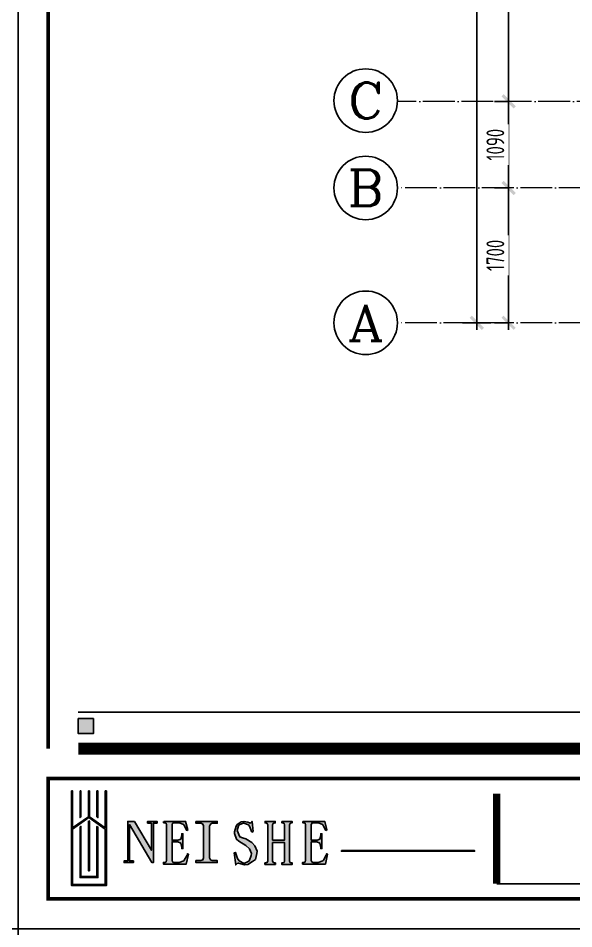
# Model space of a CAD drawing. Header units: inches. Extents: x -50945 to 250244, y -404780 to 18493.
# Drawn here: x 123107 to 130104, y -292400 to -280931 of the extents above; entities that cross this region are included whole.
import ezdxf
from ezdxf.enums import TextEntityAlignment as Align

# ---------------------------------------------------------------- set-up
doc = ezdxf.new("R2010")
doc.units = ezdxf.units.IN
doc.header["$MEASUREMENT"] = 0
doc.linetypes.add('DOTE', pattern=[2.42, 2, -0.2, 0.02, -0.2])
for name, color, linetype in [('15开关布置图-YJ', 2, 'Continuous'), ('AXIS', 1, 'Continuous'), ('AXIS_TEXT', 7, 'Continuous'), ('A图框', 7, 'Continuous'), ('D-ARCHI', 250, 'Continuous'), ('外标注', 50, 'Continuous')]:
    doc.layers.add(name, color=color, linetype=linetype)
doc.styles.add('_TCH_AXIS', font='COMPLEX', dxfattribs={"bigfont": 'GBCBIG'})
doc.styles.add('COMPLEX', font='COMPLEX')
doc.styles.add('HBA-DIMT', font='ARCHS.SHX', dxfattribs={"width": 0.8})
doc.dimstyles.new('HBA_40', dxfattribs={"dimscale": 50, "dimtxt": 2.5, "dimasz": 0.1, "dimexe": 2, "dimexo": 2.5, "dimgap": 0.6, "dimtad": 1, "dimdec": 0, "dimrnd": 5, "dimzin": 0, "dimtxsty": 'HBA-DIMT', "dimblk": 'HBA_DIMENSION_TICK', "dimblk1": 'HBA_DIMENSION_TICK', "dimblk2": 'HBA_DIMENSION_TICK', "dimcen": 0.125, "dimclrd": 44, "dimclre": 44, "dimclrt": 2, "dimadec": 0, "dimazin": 0, "dimtfac": 1, "dimtdec": 0, "dimtix": 1, "dimtmove": 1, "dimatfit": 3, "dimldrblk": 'HBA_Leader_Dot', "dimfxl": 0, "dimtvp": 1, "dimtfill": 1, "dimtolj": 1, "dimtzin": 0, "dimarcsym": 0})

# ---------------------------------------------------------------- blocks, each defined once
blk = doc.blocks.new('HBA_DIMENSION_TICK')
at = {"color": 0, "linetype": 'ByBlock'}
for p, q in [((-10, 0), (0, 0)), ((0, 0), (10, 0))]:
    blk.add_line(p, q, dxfattribs=at)
at = {"color": 50, "linetype": 'ByBlock'}
blk.add_solid([(-10, -7), (-7, -10), (7, 10), (10, 7)], dxfattribs=at)
blk = doc.blocks.new('*D365')
at = {"layer": 'Defpoints', "color": 0, "transparency": 16777216}
for p in [(129283, -283069), (129484, -283069), (129484, -284767)]:
    blk.add_point(p, dxfattribs=at)
at = {"layer": '外标注', "color": 44, "lineweight": -2, "transparency": 16777216}
for p, q in [((129283, -283069), (129103, -283069)), ((129283, -284758), (129283, -283078)), ((129283, -284767), (129103, -284767))]:
    blk.add_line(p, q, dxfattribs=at)
at = {"layer": '外标注', "color": 44, "lineweight": -2, "transparency": 16777216, "xscale": 9, "yscale": 9, "zscale": 9}
for p, rotation in [((129283, -283069), 90), ((129283, -284767), 270)]:
    blk.add_blockref('HBA_DIMENSION_TICK', p, dxfattribs=dict(at, rotation=rotation))
at = {"layer": '外标注', "color": 2, "transparency": 16777216, "insert": (129116, -283918), "char_height": 225, "attachment_point": 5, "rotation": 90, "style": 'HBA-DIMT', "bg_fill": 3, "box_fill_scale": 1.25, "bg_fill_color": 256, "bg_fill_true_color": 13158600, "bg_fill_transparency": 0}
blk.add_mtext('\\A1;1700', dxfattribs=at)
blk = doc.blocks.new('HBA_Leader_Dot')
at = {"color": 0, "linetype": 'ByBlock'}
blk.add_line((-5, 0), (-10, 0), dxfattribs=at)
at = {"color": 0, "linetype": 'ByBlock', "const_width": 5}
blk.add_lwpolyline([(-2.5, 0, 1), (2.5, 0, 1)], format="xyb", close=True, dxfattribs=at)
blk = doc.blocks.new('*D366')
at = {"layer": 'Defpoints', "color": 0, "transparency": 16777216}
for p in [(129283, -281979), (129484, -281979), (129484, -283069)]:
    blk.add_point(p, dxfattribs=at)
at = {"layer": '外标注', "color": 44, "lineweight": -2, "transparency": 16777216}
for p, q in [((129283, -281979), (129103, -281979)), ((129283, -283060), (129283, -281988)), ((129283, -283069), (129103, -283069))]:
    blk.add_line(p, q, dxfattribs=at)
at = {"layer": '外标注', "color": 44, "lineweight": -2, "transparency": 16777216, "xscale": 9, "yscale": 9, "zscale": 9}
for p, rotation in [((129283, -281979), 90), ((129283, -283069), 270)]:
    blk.add_blockref('HBA_DIMENSION_TICK', p, dxfattribs=dict(at, rotation=rotation))
at = {"layer": '外标注', "color": 2, "transparency": 16777216, "insert": (129116, -282524), "char_height": 225, "attachment_point": 5, "rotation": 90, "style": 'HBA-DIMT', "bg_fill": 3, "box_fill_scale": 1.25, "bg_fill_color": 256, "bg_fill_true_color": 13158600, "bg_fill_transparency": 0}
blk.add_mtext('\\A1;1090', dxfattribs=at)
blk = doc.blocks.new('*D367')
at = {"layer": 'Defpoints', "color": 0, "transparency": 16777216}
for p in [(129283, -276969), (129484, -276969), (129484, -281979)]:
    blk.add_point(p, dxfattribs=at)
at = {"layer": '外标注', "color": 44, "lineweight": -2, "transparency": 16777216}
for p, q in [((129283, -276969), (129103, -276969)), ((129283, -281970), (129283, -276978)), ((129283, -281979), (129103, -281979))]:
    blk.add_line(p, q, dxfattribs=at)
at = {"layer": '外标注', "color": 44, "lineweight": -2, "transparency": 16777216, "xscale": 9, "yscale": 9, "zscale": 9}
for p, rotation in [((129283, -276969), 90), ((129283, -281979), 270)]:
    blk.add_blockref('HBA_DIMENSION_TICK', p, dxfattribs=dict(at, rotation=rotation))
at = {"layer": '外标注', "color": 2, "transparency": 16777216, "insert": (129116, -279474), "char_height": 225, "attachment_point": 5, "rotation": 90, "style": 'HBA-DIMT', "bg_fill": 3, "box_fill_scale": 1.25, "bg_fill_color": 256, "bg_fill_true_color": 13158600, "bg_fill_transparency": 0}
blk.add_mtext('\\A1;5010', dxfattribs=at)
blk = doc.blocks.new('*D369')
at = {"layer": 'Defpoints', "color": 0, "transparency": 16777216}
for p in [(128883, -275458), (129283, -275458), (129283, -284767)]:
    blk.add_point(p, dxfattribs=at)
at = {"layer": '外标注', "color": 44, "lineweight": -2, "transparency": 16777216}
for p, q in [((129058, -275458), (128703, -275458)), ((128883, -284758), (128883, -275467)), ((129058, -284767), (128703, -284767))]:
    blk.add_line(p, q, dxfattribs=at)
at = {"layer": '外标注', "color": 44, "lineweight": -2, "transparency": 16777216, "xscale": 9, "yscale": 9, "zscale": 9}
for p, rotation in [((128883, -275458), 90), ((128883, -284767), 270)]:
    blk.add_blockref('HBA_DIMENSION_TICK', p, dxfattribs=dict(at, rotation=rotation))
at = {"layer": '外标注', "color": 2, "transparency": 16777216, "insert": (128716, -280113), "char_height": 225, "attachment_point": 5, "rotation": 90, "style": 'HBA-DIMT', "bg_fill": 3, "box_fill_scale": 1.25, "bg_fill_color": 256, "bg_fill_true_color": 13158600, "bg_fill_transparency": 0}
blk.add_mtext('\\A1;9310', dxfattribs=at)
blk = doc.blocks.new('_AXISO')
blk.add_circle((0, 0), 0.5)
at = {"layer": 'AXIS_TEXT', "style": 'COMPLEX', "width": 1.041667}
blk.add_attdef('A', text='', height=0.56, dxfattribs=at).set_placement((-0.25, -0.28), (0.25, -0.28), align=Align.FIT)
blk = doc.blocks.new('gegwe')
h = blk.add_hatch(color=9)
h.paths.add_polyline_path([(189652, -49616), (189652, -49028), (189629, -49028), (189629, -49617), (189269, -49867), (189269, -49028), (189267, -49028), (189246, -49028), (189246, -51182), (190039, -51182), (190039, -49027), (190014, -49027), (190014, -49865), (190014, -49868)])
h.paths.add_polyline_path([(190014, -49898), (190014, -51161), (189269, -51161), (189269, -49898), (189642, -49636)], flags=16)
h.paths.add_polyline_path([(189641, -49706), (189653, -49716), (189653, -50844), (189629, -50844), (189629, -49716)], flags=0)
h.paths.add_polyline_path([(189825, -49834), (189847, -49852), (189847, -51000), (189439, -51000), (189439, -49849), (189461, -49834), (189461, -50979), (189825, -50979)], flags=0)
h.paths.add_polyline_path([(189439, -49636), (189459, -49620), (189459, -49028), (189439, -49028)], flags=17)
h.paths.add_polyline_path([(189822, -49620), (189847, -49637), (189847, -49027), (189822, -49027)])
at = {"color": 9}
for points in [[(189267, -49028), (189246, -49028), (189246, -51182), (190039, -51182), (190039, -49027), (190014, -49027), (190014, -49865), (190014, -49868)], [(189269, -49867), (189269, -49028), (189267, -49028)], [(189269, -49867), (189629, -49617), (189629, -49028)], [(189439, -49028), (189459, -49028), (189459, -49620), (189439, -49636), (189439, -49028)], [(189629, -49028), (189650, -49028), (189652, -49028), (189652, -49616), (190014, -49868)], [(190014, -49898), (189642, -49636), (189269, -49898)], [(189641, -49706), (189653, -49716), (189653, -50844), (189629, -50844), (189629, -49716), (189641, -49706)], [(190014, -49898), (190014, -51161), (189269, -51161), (189269, -49898)], [(189439, -49849), (189439, -51000), (189847, -51000), (189847, -49852), (189825, -49834), (189825, -50979), (189461, -50979), (189461, -49834), (189461, -49834), (189439, -49849)]]:
    blk.add_lwpolyline(points, dxfattribs=at)
blk.add_lwpolyline([(189822, -49027), (189842, -49027), (189847, -49027), (189847, -49637), (189822, -49620), (189822, -49027)], close=True, dxfattribs=at)
blk = doc.blocks.new('gegeg')
at = {"layer": 'A图框'}
h = blk.add_hatch(color=256, dxfattribs=at)
h.dxf.hatch_style = 1
h.paths.add_polyline_path([(133887, -57733), (134062, -57733), (134062, -57558), (133887, -57558)])
for points in [[(134739, -58777), (134739, -59093), (134540, -58756), (134463, -58756), (134463, -59217), (134420, -59217), (134420, -59237), (134529, -59237), (134529, -59217), (134483, -59217), (134483, -58794), (134745, -59237), (134761, -59237), (134761, -58777), (134804, -58777), (134804, -58756), (134693, -58756), (134693, -58777)], [(134914, -59212), (134909, -59229), (134893, -59235), (134879, -59235), (134879, -59253), (135145, -59253), (135170, -59139), (135158, -59133), (135153, -59151), (135121, -59209), (135116, -59214), (135061, -59235), (135000, -59235), (134986, -59229), (134980, -59212), (134980, -58994), (135047, -58994), (135082, -59011), (135091, -59061), (135091, -59073), (135105, -59073), (135105, -58901), (135091, -58901), (135091, -58919), (135082, -58962), (135047, -58977), (134980, -58977), (134980, -58796), (134986, -58779), (135000, -58774), (135065, -58773), (135114, -58794), (135151, -58861), (135163, -58855), (135137, -58756), (134881, -58756), (134881, -58773), (134893, -58773), (134909, -58779), (134914, -58797)], [(135417, -58811), (135426, -58787), (135445, -58779), (135506, -58779), (135506, -58756), (135256, -58756), (135256, -58779), (135317, -58779), (135338, -58787), (135344, -58810), (135344, -59182), (135339, -59205), (135316, -59213), (135256, -59213), (135256, -59237), (135506, -59237), (135506, -59213), (135446, -59213), (135427, -59206), (135417, -59182)], [(135837, -59038), (135882, -59078), (135903, -59132), (135902, -59152), (135881, -59208), (135872, -59220), (135825, -59243), (135813, -59242), (135761, -59214), (135741, -59189), (135716, -59118), (135702, -59123), (135721, -59263), (135737, -59248), (135751, -59243), (135823, -59263), (135863, -59257), (135916, -59223), (135949, -59199), (135968, -59131), (135971, -59105), (135945, -59040), (135909, -59002), (135837, -58960), (135798, -58947), (135768, -58935), (135738, -58864), (135753, -58809), (135762, -58797), (135809, -58778), (135816, -58777), (135869, -58797), (135880, -58811), (135910, -58880), (135922, -58873), (135912, -58756), (135903, -58771), (135889, -58777), (135860, -58765), (135816, -58756), (135782, -58762), (135736, -58794), (135724, -58813), (135707, -58877), (135707, -58896), (135730, -58964), (135755, -58986)], [(136289, -59003), (136289, -59216), (136284, -59234), (136268, -59240), (136256, -59240), (136256, -59258), (136379, -59258), (136379, -59240), (136367, -59240), (136353, -59234), (136346, -59218), (136346, -58797), (136353, -58780), (136367, -58774), (136377, -58774), (136377, -58756), (136258, -58756), (136258, -58774), (136268, -58774), (136284, -58780), (136289, -58797), (136289, -58975), (136150, -58975), (136150, -58797), (136157, -58780), (136172, -58774), (136180, -58774), (136180, -58756), (136062, -58756), (136062, -58774), (136072, -58774), (136088, -58780), (136093, -58797), (136093, -59216), (136088, -59234), (136072, -59240), (136060, -59240), (136060, -59258), (136183, -59258), (136183, -59240), (136171, -59240), (136157, -59235), (136150, -59217), (136150, -59003)], [(136534, -59212), (136530, -59229), (136514, -59235), (136499, -59235), (136499, -59253), (136765, -59253), (136791, -59139), (136779, -59133), (136774, -59151), (136742, -59209), (136736, -59214), (136681, -59235), (136621, -59235), (136607, -59229), (136600, -59212), (136600, -58994), (136667, -58994), (136702, -59011), (136711, -59061), (136711, -59073), (136725, -59073), (136725, -58901), (136711, -58901), (136711, -58919), (136702, -58962), (136668, -58977), (136600, -58977), (136600, -58796), (136606, -58779), (136620, -58774), (136686, -58773), (136734, -58794), (136771, -58861), (136783, -58855), (136758, -58756), (136502, -58756), (136502, -58773), (136513, -58773), (136530, -58779), (136534, -58797)], [(138503, -59104), (138503, -59096), (136951, -59096), (136951, -59104)]]:
    blk.add_hatch(color=256, dxfattribs=at).paths.add_polyline_path(points)
for p, q in [((133887, -57482), (161887, -57482)), ((138761, -59483), (146834, -59483))]:
    blk.add_line(p, q, dxfattribs=at)
for points in [[(162587, -39218), (162587, -60008), (133187, -60008), (133187, -39218)], [(134062, -57558), (133887, -57558), (133887, -57733), (134062, -57733)], [(134739, -58777), (134739, -59093), (134540, -58756), (134463, -58756), (134463, -59217), (134420, -59217), (134420, -59237), (134529, -59237), (134529, -59217), (134483, -59217), (134483, -58794), (134745, -59237), (134761, -59237), (134761, -58777), (134804, -58777), (134804, -58756), (134693, -58756), (134693, -58777), (134739, -58777)], [(135256, -58756), (135506, -58756), (135506, -58779), (135445, -58779), (135426, -58787), (135417, -58811), (135417, -59182), (135427, -59206), (135446, -59213), (135506, -59213), (135506, -59237), (135256, -59237), (135256, -59213), (135316, -59213), (135339, -59205), (135344, -59182), (135344, -58810), (135338, -58787), (135317, -58779), (135256, -58779), (135256, -58756)], [(136951, -59096), (138503, -59096), (138503, -59104), (136951, -59104)]]:
    blk.add_lwpolyline(points, close=True, dxfattribs=at)
for points, const_width in [([(133537, -57908), (133537, -42755)], 42), ([(161887, -57908), (133887, -57908)], 140), ([(138761, -58433), (138761, -59483)], 84)]:
    blk.add_lwpolyline(points, dxfattribs=dict(at, const_width=const_width))
at = {"layer": 'A图框', "const_width": 42}
blk.add_lwpolyline([(133537, -58258), (162237, -58258), (162237, -59658), (133537, -59658)], close=True, dxfattribs=at)
at = {"layer": 'A图框'}
for points in [[(134882, -58756), (135137, -58756), (135163, -58855), (135151, -58861), (135116, -58798), (135112, -58793), (135065, -58773), (135000, -58774), (134986, -58779), (134980, -58796), (134980, -58977), (135047, -58977), (135082, -58962), (135091, -58919), (135091, -58901), (135105, -58901), (135105, -59073), (135091, -59073), (135091, -59061), (135082, -59011), (135047, -58994), (134980, -58994), (134980, -59212), (134986, -59229), (135000, -59235), (135061, -59235), (135116, -59214), (135121, -59209), (135153, -59151), (135158, -59133), (135170, -59139), (135145, -59253), (134879, -59253), (134879, -59235), (134893, -59235), (134909, -59229), (134914, -59212), (134914, -58797), (134909, -58779), (134893, -58773), (134881, -58773), (134881, -58756)], [(135910, -58880), (135922, -58873), (135912, -58756), (135903, -58771), (135889, -58777), (135860, -58765), (135816, -58756), (135782, -58762), (135736, -58794), (135724, -58813), (135707, -58877), (135707, -58896), (135730, -58964), (135755, -58986), (135837, -59038), (135882, -59078), (135903, -59132), (135902, -59152), (135881, -59208), (135872, -59220), (135825, -59243), (135813, -59242), (135761, -59214), (135741, -59189), (135716, -59118), (135702, -59123), (135721, -59263), (135737, -59248), (135751, -59243), (135823, -59263), (135863, -59257), (135916, -59223), (135949, -59199), (135968, -59131), (135971, -59105), (135945, -59040), (135909, -59002), (135837, -58960), (135798, -58947), (135768, -58935), (135738, -58864), (135753, -58809), (135762, -58797), (135809, -58778), (135816, -58777), (135869, -58797), (135880, -58811), (135910, -58880)], [(136258, -58756), (136377, -58756), (136377, -58774), (136367, -58774), (136353, -58780), (136346, -58797), (136346, -59218), (136353, -59234), (136367, -59240), (136379, -59240), (136379, -59258), (136256, -59258), (136256, -59240), (136268, -59240), (136284, -59234), (136289, -59216), (136289, -59003), (136150, -59003), (136150, -59217), (136157, -59235), (136171, -59240), (136183, -59240), (136183, -59258), (136060, -59258), (136060, -59240), (136072, -59240), (136088, -59234), (136093, -59216), (136093, -58797), (136088, -58780), (136072, -58774), (136062, -58774), (136062, -58756), (136180, -58756), (136180, -58774), (136172, -58774), (136157, -58780), (136150, -58797), (136150, -58975), (136289, -58975), (136289, -58797), (136284, -58780), (136268, -58774), (136258, -58774), (136258, -58756)], [(136502, -58756), (136758, -58756), (136783, -58855), (136771, -58861), (136736, -58798), (136732, -58793), (136686, -58773), (136620, -58774), (136606, -58779), (136600, -58796), (136600, -58977), (136668, -58977), (136702, -58962), (136711, -58919), (136711, -58901), (136725, -58901), (136725, -59073), (136711, -59073), (136711, -59061), (136702, -59011), (136667, -58994), (136600, -58994), (136600, -59212), (136607, -59229), (136621, -59235), (136681, -59235), (136736, -59214), (136742, -59209), (136774, -59151), (136779, -59133), (136791, -59139), (136765, -59253), (136499, -59253), (136499, -59235), (136514, -59235), (136530, -59229), (136534, -59212), (136534, -58797), (136530, -58779), (136513, -58773), (136502, -58773), (136502, -58756)]]:
    blk.add_lwpolyline(points, dxfattribs=at)
at = {"layer": '15开关布置图-YJ', "color": 2, "xscale": 0.5119999999988067, "yscale": 0.5119999999988067, "zscale": 0.5119999999988067}
blk.add_blockref('gegwe', (36914, -33299), dxfattribs=at)

msp = doc.modelspace()

# ---------------------------------------------------------------- block references
at = {"layer": '15开关布置图-YJ', "color": 2, "xscale": 1.081091401797356, "yscale": 1.081091401797356, "zscale": 1.081091401797356}
for p in [(-52664.31, -227526.41), (-20880.44, -250002.3)]:
    msp.add_blockref('gegeg', p, dxfattribs=at)
at = {"layer": 'AXIS'}
ref = msp.add_blockref('_AXISO', (127482.98, -281968.39), dxfattribs=dict(at, xscale=800, yscale=800, zscale=800))
ref.add_attrib('A', 'C', dxfattribs={"layer": 'AXIS_TEXT', "height": 452.55, "style": '_TCH_AXIS', "width": 1.4}).set_placement((127256.71, -282194.66), (127709.25, -282194.66), align=Align.FIT)
ref = msp.add_blockref('_AXISO', (127482.98, -283068.62), dxfattribs=dict(at, xscale=800, yscale=800, zscale=800))
ref.add_attrib('A', 'B', dxfattribs={"layer": 'AXIS_TEXT', "height": 452.55, "style": '_TCH_AXIS', "width": 1.235294}).set_placement((127256.71, -283294.89), (127709.25, -283294.89), align=Align.FIT)
ref = msp.add_blockref('_AXISO', (127483.18, -284766.95), dxfattribs=dict(at, xscale=800, yscale=800, zscale=800))
ref.add_attrib('A', 'A', dxfattribs={"layer": 'AXIS_TEXT', "height": 452.55, "style": '_TCH_AXIS', "width": 1.166667}).set_placement((127256.91, -284993.23), (127709.46, -284993.23), align=Align.FIT)

# ---------------------------------------------------------------- dimensions: what is measured, and where the dimension line sits
at = {"layer": '外标注'}
dim = msp.add_linear_dim(base=(129282.98, -283068.62), p1=(129484.14, -284766.95), p2=(129484.14, -283068.62), angle=270, dimstyle='HBA_40', override={"dimscale": 90, "dimfxl": 200, "dimfxlon": 1}, dxfattribs=at)
dim.commit()
dim.dimension.update_dxf_attribs({"geometry": '*D365', "text_midpoint": (129116.48, -283917.79)})

# ---------------------------------------------------------------- next in the draw order: dimensions: what is measured, and where the dimension line sits
dim = msp.add_linear_dim(base=(129282.98, -281978.62), p1=(129484.14, -283068.62), p2=(129484.14, -281978.62), angle=270, dimstyle='HBA_40', override={"dimscale": 90, "dimfxl": 200, "dimfxlon": 1}, dxfattribs=at)
dim.commit()
dim.dimension.update_dxf_attribs({"geometry": '*D366', "text_midpoint": (129116.48, -282523.62)})

# ---------------------------------------------------------------- next in the draw order: dimensions: what is measured, and where the dimension line sits
dim = msp.add_linear_dim(base=(129282.98, -276968.62), p1=(129484.14, -281978.62), p2=(129484.14, -276968.62), angle=270, dimstyle='HBA_40', override={"dimscale": 90, "dimfxl": 200, "dimfxlon": 1}, dxfattribs=at)
dim.commit()
dim.dimension.update_dxf_attribs({"geometry": '*D367', "text_midpoint": (129116.48, -279473.62)})

# ---------------------------------------------------------------- next in the draw order: dimensions: what is measured, and where the dimension line sits
dim = msp.add_linear_dim(base=(128882.98, -275458.38), p1=(129282.98, -284766.95), p2=(129282.98, -275458.38), angle=90, dimstyle='HBA_40', override={"dimscale": 90, "dimfxl": 200, "dimfxlon": 1}, dxfattribs=at)
dim.commit()
dim.dimension.update_dxf_attribs({"geometry": '*D369', "text_midpoint": (128716.48, -280112.66)})

# ---------------------------------------------------------------- next in the draw order: linework, layer by layer
at = {"layer": 'D-ARCHI', "color": 251, "linetype": 'DOTE', "lineweight": 5, "ltscale": 200}
for p, q in [((134412.68, -281978.62), (127895.72, -281978.62)), ((148222.98, -283068.62), (127895.72, -283068.62)), ((148222.98, -284766.95), (127895.72, -284766.95))]:
    msp.add_line(p, q, dxfattribs=at)

# ---------------------------------------------------------------- next in the draw order: block references
at = {"layer": '15开关布置图-YJ', "color": 2, "xscale": 1.081091401797356, "yscale": 1.081091401797356, "zscale": 1.081091401797356}
msp.add_blockref('gegeg', (-20880, -227526.41), dxfattribs=at)

doc.saveas('drawing.dxf')
